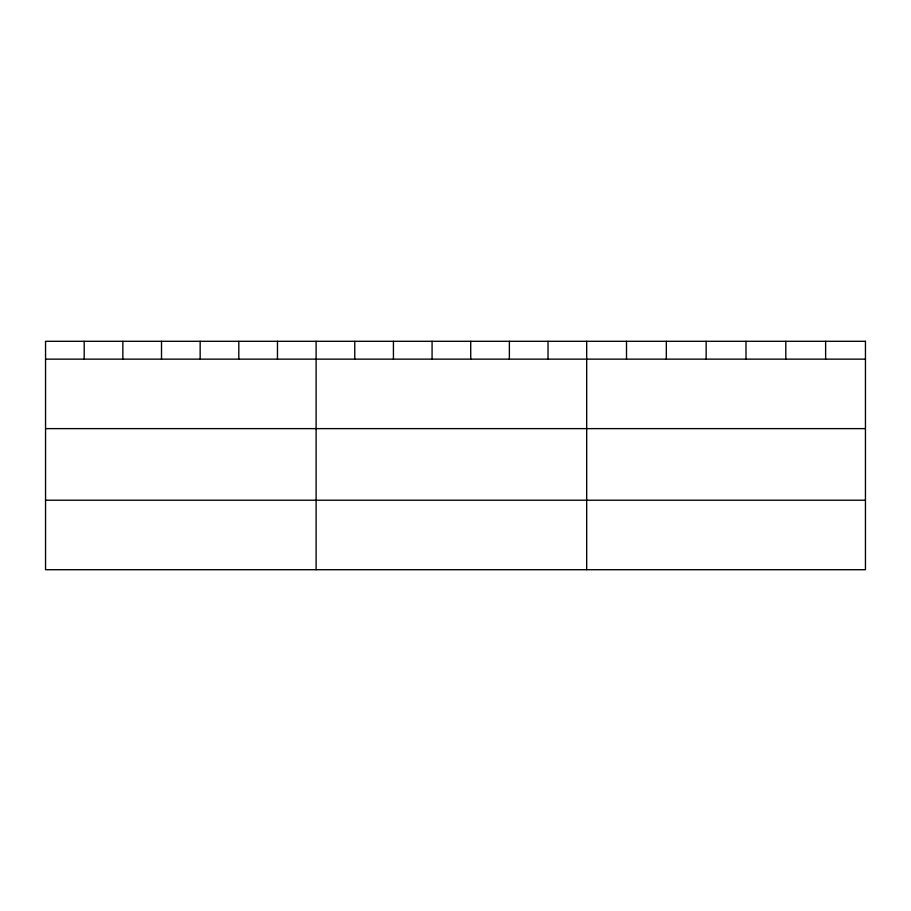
<?xml version="1.0" encoding="UTF-8"?>
<svg xmlns="http://www.w3.org/2000/svg" width="911" height="911" viewBox="0 0 911 911"><rect width="100%" height="100%" fill="white"/><g stroke="black" fill="none" stroke-linecap="round" stroke-linejoin="round"><path stroke-width="1.37" d="M45.55 359.139L865.45 359.139M45.55 428.625L865.45 428.625M45.55 500.219L865.45 500.219M825.628 341.295L825.628 359.139M785.806 341.295L785.806 359.139M745.984 341.295L745.984 359.139M706.15 341.295L706.15 359.139M666.328 341.295L666.328 359.139M626.506 341.295L626.506 359.139M586.684 341.295L586.684 569.705M548.035 341.295L548.035 359.139M509.374 341.295L509.374 359.139M470.725 341.295L470.725 359.139M432.076 341.295L432.076 359.139M393.427 341.295L393.427 359.139M354.766 341.295L354.766 359.139M316.117 341.295L316.117 569.705M277.468 341.295L277.468 359.139M238.807 341.295L238.807 359.139M200.158 341.295L200.158 359.139M161.509 341.295L161.509 359.139M122.86 341.295L122.86 359.139M84.199 341.295L84.199 359.139M865.45 341.295L45.55 341.295L45.55 569.705L865.45 569.705L865.45 341.295"/></g></svg>
